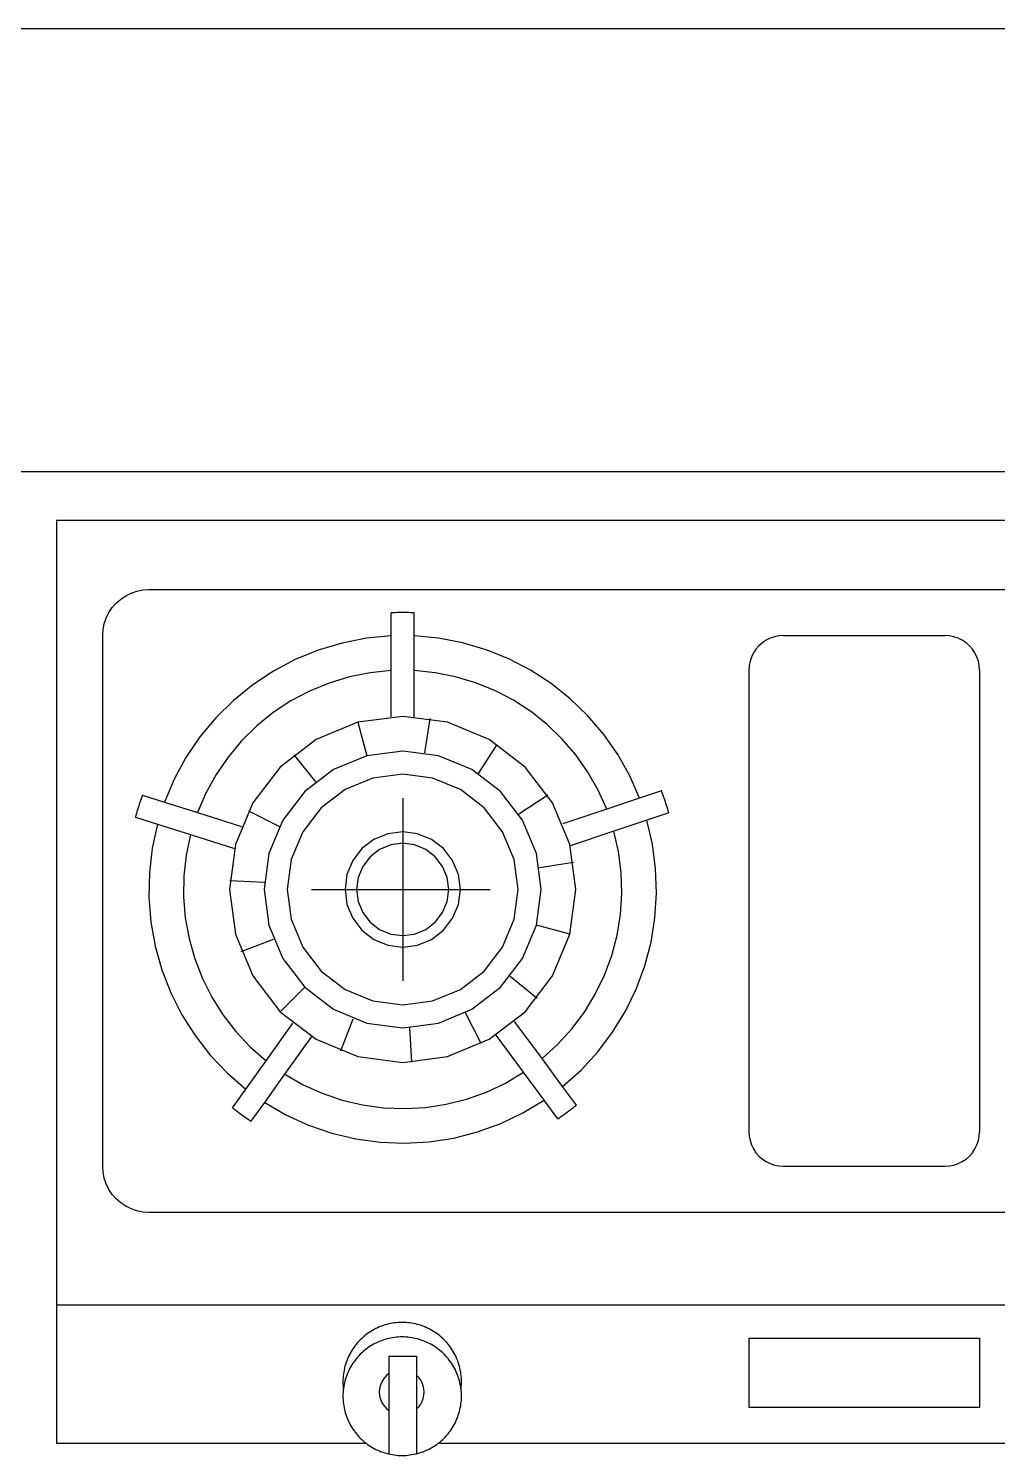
# Model space of a CAD drawing. Header units: centimetres. Extents: x 921 to 2601, y 2858 to 4336.
# Drawn here: x 2209.7 to 2267.6, y 3963.7 to 4048.9 of the extents above; entities that cross this region are included whole.
import ezdxf

# ---------------------------------------------------------------- set-up
doc = ezdxf.new("R2010")
doc.units = ezdxf.units.CM
doc.layers.add('結構', color=7, linetype='Continuous')

msp = doc.modelspace()

# ---------------------------------------------------------------- linework, layer by layer
at = {"layer": '結構'}
for p, q in [((2086.128, 4048.917), (2402.444, 4048.917)), ((2097.086, 4022.463), (2375.99, 4022.463)), ((2211.418, 4019.547), (2211.418, 3972.701)), ((2211.418, 4019.547), (2307.866, 4019.547)), ((2214.981, 4014.606), (2215.252, 4014.844)), ((2215.252, 4014.844), (2215.552, 4015.044)), ((2215.552, 4015.044), (2215.875, 4015.203)), ((2215.875, 4015.203), (2216.216, 4015.319)), ((2216.216, 4015.319), (2216.57, 4015.39)), ((2216.57, 4015.39), (2216.929, 4015.413)), ((2216.929, 4015.413), (2302.355, 4015.413)), ((2214.384, 4013.712), (2214.543, 4014.035)), ((2214.543, 4014.035), (2214.743, 4014.335)), ((2214.743, 4014.335), (2214.981, 4014.606)), ((2231.511, 4014.025), (2231.397, 4014.021)), ((2231.397, 4012.642), (2231.397, 4014.021)), ((2231.626, 4014.029), (2231.511, 4014.025)), ((2231.741, 4014.032), (2231.626, 4014.029)), ((2231.856, 4014.034), (2231.741, 4014.032)), ((2231.971, 4014.035), (2231.856, 4014.034)), ((2232.086, 4014.035), (2231.971, 4014.035)), ((2232.2, 4014.035), (2232.086, 4014.035)), ((2232.315, 4014.034), (2232.2, 4014.035)), ((2232.43, 4014.032), (2232.315, 4014.034)), ((2232.545, 4014.029), (2232.43, 4014.032)), ((2232.66, 4014.025), (2232.545, 4014.029)), ((2232.774, 4014.021), (2232.66, 4014.025)), ((2232.774, 4012.642), (2232.774, 4014.021)), ((2214.174, 4012.658), (2214.197, 4013.017)), ((2214.197, 4013.017), (2214.268, 4013.371)), ((2214.268, 4013.371), (2214.384, 4013.712)), ((2214.174, 3980.968), (2214.174, 4012.658)), ((2228.467, 4012.219), (2227.047, 4011.796)), ((2229.921, 4012.502), (2228.467, 4012.219)), ((2231.397, 4012.642), (2229.921, 4012.502)), ((2231.397, 4010.573), (2231.397, 4012.642)), ((2234.23, 4012.505), (2232.774, 4012.642)), ((2232.774, 4010.573), (2232.774, 4012.642)), ((2235.665, 4012.229), (2234.23, 4012.505)), ((2237.067, 4011.816), (2235.665, 4012.229)), ((2253.562, 4012.23), (2253.358, 4012.052)), ((2253.786, 4012.381), (2253.562, 4012.23)), ((2254.029, 4012.5), (2253.786, 4012.381)), ((2254.285, 4012.587), (2254.029, 4012.5)), ((2254.55, 4012.64), (2254.285, 4012.587)), ((2254.82, 4012.658), (2254.55, 4012.64)), ((2254.82, 4012.658), (2264.464, 4012.658)), ((2264.734, 4012.64), (2264.464, 4012.658)), ((2264.999, 4012.587), (2264.734, 4012.64)), ((2265.255, 4012.5), (2264.999, 4012.587)), ((2265.498, 4012.381), (2265.255, 4012.5)), ((2265.723, 4012.23), (2265.498, 4012.381)), ((2265.926, 4012.052), (2265.723, 4012.23)), ((2227.047, 4011.796), (2225.675, 4011.235)), ((2238.423, 4011.269), (2237.067, 4011.816)), ((2252.91, 4011.382), (2252.823, 4011.126)), ((2253.03, 4011.624), (2252.91, 4011.382)), ((2253.18, 4011.849), (2253.03, 4011.624)), ((2253.358, 4012.052), (2253.18, 4011.849)), ((2266.104, 4011.849), (2265.926, 4012.052)), ((2266.254, 4011.624), (2266.104, 4011.849)), ((2266.374, 4011.382), (2266.254, 4011.624)), ((2266.461, 4011.126), (2266.374, 4011.382)), ((2224.365, 4010.544), (2223.128, 4009.727)), ((2225.675, 4011.235), (2224.365, 4010.544)), ((2231.397, 4010.573), (2230.139, 4010.445)), ((2231.397, 4007.812), (2231.397, 4010.573)), ((2232.774, 4007.812), (2232.774, 4010.573)), ((2234.015, 4010.448), (2232.774, 4010.573)), ((2239.719, 4010.595), (2238.423, 4011.269)), ((2240.945, 4009.798), (2239.719, 4010.595)), ((2252.771, 4010.861), (2252.753, 4010.591)), ((2252.753, 4010.591), (2252.753, 3983.034)), ((2252.823, 4011.126), (2252.771, 4010.861)), ((2266.514, 4010.861), (2266.461, 4011.126)), ((2266.531, 4010.591), (2266.514, 4010.861)), ((2266.531, 4010.591), (2266.531, 3983.034)), ((2223.128, 4009.727), (2221.977, 4008.794)), ((2227.69, 4009.831), (2226.521, 4009.349)), ((2228.9, 4010.197), (2227.69, 4009.831)), ((2230.139, 4010.445), (2228.9, 4010.197)), ((2235.238, 4010.206), (2234.015, 4010.448)), ((2236.432, 4009.848), (2235.238, 4010.206)), ((2237.587, 4009.379), (2236.432, 4009.848)), ((2242.088, 4008.888), (2240.945, 4009.798)), ((2221.977, 4008.794), (2220.923, 4007.753)), ((2225.404, 4008.757), (2224.35, 4008.06)), ((2226.521, 4009.349), (2225.404, 4008.757)), ((2238.692, 4008.801), (2237.587, 4009.379)), ((2239.737, 4008.122), (2238.692, 4008.801)), ((2243.139, 4007.871), (2242.088, 4008.888)), ((2224.35, 4008.06), (2223.367, 4007.265)), ((2240.713, 4007.346), (2239.737, 4008.122)), ((2220.923, 4007.753), (2219.975, 4006.614)), ((2223.367, 4007.265), (2222.466, 4006.378)), ((2229.411, 4007.483), (2226.919, 4006.451)), ((2232.086, 4007.835), (2229.411, 4007.483)), ((2229.411, 4007.483), (2229.946, 4005.487)), ((2234.76, 4007.483), (2232.086, 4007.835)), ((2233.702, 4007.708), (2233.379, 4005.667)), ((2237.252, 4006.451), (2234.76, 4007.483)), ((2241.61, 4006.48), (2240.713, 4007.346)), ((2244.086, 4006.758), (2243.139, 4007.871)), ((2219.975, 4006.614), (2219.143, 4005.388)), ((2222.466, 4006.378), (2221.655, 4005.409)), ((2226.919, 4006.451), (2224.779, 4004.809)), ((2239.393, 4004.809), (2237.252, 4006.451)), ((2242.421, 4005.533), (2241.61, 4006.48)), ((2244.922, 4005.559), (2244.086, 4006.758)), ((2219.143, 4005.388), (2218.435, 4004.086)), ((2221.655, 4005.409), (2220.941, 4004.366)), ((2225.582, 4005.532), (2226.883, 4003.926)), ((2229.946, 4005.487), (2227.952, 4004.661)), ((2232.086, 4005.768), (2229.946, 4005.487)), ((2234.225, 4005.487), (2232.086, 4005.768)), ((2236.219, 4004.661), (2234.225, 4005.487)), ((2237.714, 4006.168), (2236.588, 4004.435)), ((2243.138, 4004.514), (2242.421, 4005.533)), ((2245.639, 4004.285), (2244.922, 4005.559)), ((2224.779, 4004.809), (2223.136, 4002.668)), ((2227.952, 4004.661), (2226.24, 4003.347)), ((2237.931, 4003.347), (2236.219, 4004.661)), ((2241.035, 4002.668), (2239.393, 4004.809)), ((2243.755, 4003.43), (2243.138, 4004.514)), ((2218.435, 4004.086), (2217.857, 4002.722)), ((2220.941, 4004.366), (2220.33, 4003.259)), ((2230.303, 4004.156), (2228.641, 4003.468)), ((2232.086, 4004.391), (2230.303, 4004.156)), ((2233.869, 4004.156), (2232.086, 4004.391)), ((2235.53, 4003.468), (2233.869, 4004.156)), ((2246.229, 4002.948), (2245.639, 4004.285)), ((2216.428, 4002.813), (2216.391, 4002.704)), ((2216.465, 4002.921), (2216.428, 4002.813)), ((2216.503, 4003.03), (2216.465, 4002.921)), ((2216.542, 4003.138), (2216.503, 4003.03)), ((2216.528, 4003.142), (2216.542, 4003.138)), ((2216.542, 4003.138), (2217.857, 4002.722)), ((2220.33, 4003.259), (2219.83, 4002.098)), ((2226.24, 4003.347), (2224.926, 4001.635)), ((2228.641, 4003.468), (2227.214, 4002.373)), ((2232.086, 4002.958), (2232.086, 4000.946)), ((2236.957, 4002.373), (2235.53, 4003.468)), ((2239.245, 4001.635), (2237.931, 4003.347)), ((2240.752, 4003.13), (2239.019, 4002.004)), ((2244.266, 4002.293), (2243.755, 4003.43)), ((2246.229, 4002.948), (2244.266, 4002.293)), ((2247.537, 4003.385), (2246.229, 4002.948)), ((2247.551, 4003.39), (2247.537, 4003.385)), ((2247.578, 4003.278), (2247.537, 4003.385)), ((2247.617, 4003.17), (2247.578, 4003.278)), ((2247.656, 4003.062), (2247.617, 4003.17)), ((2247.695, 4002.953), (2247.656, 4003.062)), ((2247.732, 4002.845), (2247.695, 4002.953)), ((2247.769, 4002.736), (2247.732, 4002.845)), ((2216.157, 4001.935), (2216.127, 4001.824)), ((2216.188, 4002.045), (2216.157, 4001.935)), ((2216.22, 4002.156), (2216.188, 4002.045)), ((2216.253, 4002.266), (2216.22, 4002.156)), ((2216.286, 4002.375), (2216.253, 4002.266)), ((2216.321, 4002.485), (2216.286, 4002.375)), ((2216.356, 4002.594), (2216.321, 4002.485)), ((2216.391, 4002.704), (2216.356, 4002.594)), ((2217.857, 4002.722), (2219.83, 4002.098)), ((2219.83, 4002.098), (2222.462, 4001.266)), ((2223.136, 4002.668), (2222.104, 4000.176)), ((2222.878, 4002.193), (2224.72, 4001.255)), ((2227.214, 4002.373), (2226.119, 4000.946)), ((2238.052, 4000.946), (2236.957, 4002.373)), ((2242.067, 4000.176), (2241.035, 4002.668)), ((2244.266, 4002.293), (2241.648, 4001.419)), ((2247.973, 4002.078), (2246.665, 4001.641)), ((2247.805, 4002.627), (2247.769, 4002.736)), ((2247.84, 4002.518), (2247.805, 4002.627)), ((2247.875, 4002.408), (2247.84, 4002.518)), ((2247.908, 4002.298), (2247.875, 4002.408)), ((2247.941, 4002.188), (2247.908, 4002.298)), ((2247.973, 4002.078), (2247.941, 4002.188)), ((2247.987, 4002.083), (2247.973, 4002.078)), ((2216.113, 4001.828), (2216.127, 4001.824)), ((2216.127, 4001.824), (2217.442, 4001.408)), ((2217.442, 4001.408), (2217.132, 3999.969)), ((2217.442, 4001.408), (2219.415, 4000.785)), ((2224.926, 4001.635), (2224.1, 3999.641)), ((2240.071, 3999.641), (2239.245, 4001.635)), ((2246.665, 4001.641), (2244.702, 4000.986)), ((2246.998, 4000.208), (2246.665, 4001.641)), ((2219.415, 4000.785), (2219.158, 3999.556)), ((2219.415, 4000.785), (2222.047, 3999.952)), ((2226.119, 4000.946), (2225.431, 3999.285)), ((2230.363, 4000.485), (2229.65, 3999.937)), ((2231.194, 4000.829), (2230.363, 4000.485)), ((2232.086, 4000.946), (2231.194, 4000.829)), ((2232.086, 4000.257), (2231.372, 4000.163)), ((2232.977, 4000.829), (2232.086, 4000.946)), ((2232.086, 4000.946), (2232.086, 4000.257)), ((2232.799, 4000.163), (2232.086, 4000.257)), ((2232.086, 4000.257), (2232.086, 3994.746)), ((2233.808, 4000.485), (2232.977, 4000.829)), ((2234.521, 3999.937), (2233.808, 4000.485)), ((2238.74, 3999.285), (2238.052, 4000.946)), ((2244.702, 4000.986), (2242.084, 4000.112)), ((2244.978, 3999.762), (2244.702, 4000.986)), ((2217.132, 3999.969), (2216.963, 3998.508)), ((2219.158, 3999.556), (2219.021, 3998.308)), ((2222.104, 4000.176), (2221.752, 3997.501)), ((2224.1, 3999.641), (2223.819, 3997.501)), ((2229.65, 3999.937), (2229.102, 3999.224)), ((2230.137, 3999.45), (2229.699, 3998.879)), ((2230.708, 3999.888), (2230.137, 3999.45)), ((2231.372, 4000.163), (2230.708, 3999.888)), ((2233.463, 3999.888), (2232.799, 4000.163)), ((2234.034, 3999.45), (2233.463, 3999.888)), ((2234.472, 3998.879), (2234.034, 3999.45)), ((2235.069, 3999.224), (2234.521, 3999.937)), ((2240.353, 3997.501), (2240.071, 3999.641)), ((2242.419, 3997.501), (2242.067, 4000.176)), ((2245.136, 3998.516), (2244.978, 3999.762)), ((2247.19, 3998.749), (2246.998, 4000.208)), ((2225.431, 3999.285), (2225.196, 3997.501)), ((2229.102, 3999.224), (2228.758, 3998.393)), ((2229.699, 3998.879), (2229.424, 3998.215)), ((2234.747, 3998.215), (2234.472, 3998.879)), ((2235.413, 3998.393), (2235.069, 3999.224)), ((2238.975, 3997.501), (2238.74, 3999.285)), ((2242.292, 3999.118), (2240.251, 3998.795)), ((2247.24, 3997.278), (2247.19, 3998.749)), ((2216.963, 3998.508), (2216.937, 3997.036)), ((2219.021, 3998.308), (2219.004, 3997.053)), ((2221.766, 3998.042), (2223.83, 3997.934)), ((2228.758, 3998.393), (2228.641, 3997.501)), ((2229.424, 3998.215), (2229.33, 3997.501)), ((2234.841, 3997.501), (2234.747, 3998.215)), ((2235.53, 3997.501), (2235.413, 3998.393)), ((2245.173, 3997.261), (2245.136, 3998.516)), ((2216.937, 3997.036), (2217.053, 3995.569)), ((2219.004, 3997.053), (2219.107, 3995.801)), ((2221.752, 3997.501), (2222.104, 3994.827)), ((2223.819, 3997.501), (2224.1, 3995.362)), ((2225.196, 3997.501), (2225.431, 3995.718)), ((2226.634, 3997.501), (2228.641, 3997.501)), ((2228.641, 3997.501), (2228.758, 3996.61)), ((2228.641, 3997.501), (2229.33, 3997.501)), ((2229.33, 3997.501), (2229.424, 3996.788)), ((2229.33, 3997.501), (2234.841, 3997.501)), ((2234.747, 3996.788), (2234.841, 3997.501)), ((2234.841, 3997.501), (2235.53, 3997.501)), ((2235.413, 3996.61), (2235.53, 3997.501)), ((2235.53, 3997.501), (2237.312, 3997.501)), ((2238.74, 3995.718), (2238.975, 3997.501)), ((2240.071, 3995.362), (2240.353, 3997.501)), ((2242.067, 3994.827), (2242.419, 3997.501)), ((2245.09, 3996.009), (2245.173, 3997.261)), ((2247.147, 3995.809), (2247.24, 3997.278)), ((2228.758, 3996.61), (2229.102, 3995.779)), ((2229.424, 3996.788), (2229.699, 3996.124)), ((2229.699, 3996.124), (2230.137, 3995.553)), ((2234.034, 3995.553), (2234.472, 3996.124)), ((2234.472, 3996.124), (2234.747, 3996.788)), ((2235.069, 3995.779), (2235.413, 3996.61)), ((2244.887, 3994.77), (2245.09, 3996.009)), ((2217.053, 3995.569), (2217.311, 3994.12)), ((2219.107, 3995.801), (2219.33, 3994.566)), ((2224.1, 3995.362), (2224.926, 3993.368)), ((2225.431, 3995.718), (2226.119, 3994.057)), ((2229.102, 3995.779), (2229.65, 3995.066)), ((2230.137, 3995.553), (2230.708, 3995.115)), ((2230.708, 3995.115), (2231.372, 3994.84)), ((2232.799, 3994.84), (2233.463, 3995.115)), ((2233.463, 3995.115), (2234.034, 3995.553)), ((2234.521, 3995.066), (2235.069, 3995.779)), ((2238.052, 3994.057), (2238.74, 3995.718)), ((2239.245, 3993.368), (2240.071, 3995.362)), ((2242.067, 3994.827), (2240.071, 3995.362)), ((2246.912, 3994.356), (2247.147, 3995.809)), ((2219.33, 3994.566), (2219.67, 3993.357)), ((2222.104, 3994.827), (2223.136, 3992.335)), ((2222.438, 3993.798), (2224.368, 3994.539)), ((2229.65, 3995.066), (2230.363, 3994.518)), ((2230.363, 3994.518), (2231.194, 3994.174)), ((2231.372, 3994.84), (2232.086, 3994.746)), ((2232.086, 3994.746), (2232.799, 3994.84)), ((2232.086, 3994.746), (2232.086, 3994.057)), ((2232.977, 3994.174), (2233.808, 3994.518)), ((2233.808, 3994.518), (2234.521, 3995.066)), ((2241.035, 3992.335), (2242.067, 3994.827)), ((2244.566, 3993.556), (2244.887, 3994.77)), ((2246.537, 3992.933), (2246.912, 3994.356)), ((2217.311, 3994.12), (2217.709, 3992.703)), ((2226.119, 3994.057), (2227.214, 3992.63)), ((2231.194, 3994.174), (2232.086, 3994.057)), ((2232.086, 3994.057), (2232.977, 3994.174)), ((2232.086, 3994.057), (2232.086, 3992.045)), ((2236.957, 3992.63), (2238.052, 3994.057)), ((2244.131, 3992.379), (2244.566, 3993.556)), ((2217.709, 3992.703), (2218.242, 3991.331)), ((2219.67, 3993.357), (2220.124, 3992.187)), ((2224.926, 3993.368), (2226.24, 3991.656)), ((2227.214, 3992.63), (2228.641, 3991.535)), ((2235.53, 3991.535), (2236.957, 3992.63)), ((2237.931, 3991.656), (2239.245, 3993.368)), ((2246.026, 3991.553), (2246.537, 3992.933)), ((2220.124, 3992.187), (2220.688, 3991.066)), ((2223.136, 3992.335), (2224.779, 3990.194)), ((2240.116, 3990.998), (2238.51, 3992.299)), ((2239.393, 3990.194), (2241.035, 3992.335)), ((2243.585, 3991.248), (2244.131, 3992.379)), ((2218.242, 3991.331), (2218.906, 3990.018)), ((2220.688, 3991.066), (2221.357, 3990.003)), ((2224.779, 3990.194), (2226.24, 3991.656)), ((2226.24, 3991.656), (2227.952, 3990.342)), ((2228.641, 3991.535), (2230.303, 3990.847)), ((2233.869, 3990.847), (2235.53, 3991.535)), ((2236.219, 3990.342), (2237.931, 3991.656)), ((2242.933, 3990.176), (2243.585, 3991.248)), ((2245.383, 3990.229), (2246.026, 3991.553)), ((2218.906, 3990.018), (2219.694, 3988.775)), ((2221.357, 3990.003), (2222.124, 3989.01)), ((2224.779, 3990.194), (2226.919, 3988.552)), ((2227.952, 3990.342), (2229.946, 3989.516)), ((2230.303, 3990.847), (2232.086, 3990.612)), ((2232.086, 3990.612), (2233.869, 3990.847)), ((2234.225, 3989.516), (2236.219, 3990.342)), ((2236.777, 3988.294), (2235.839, 3990.136)), ((2237.252, 3988.552), (2239.393, 3990.194)), ((2242.181, 3989.17), (2242.933, 3990.176)), ((2244.615, 3988.974), (2245.383, 3990.229)), ((2223.927, 3987.266), (2225.531, 3989.512)), ((2228.382, 3987.854), (2229.123, 3989.784)), ((2229.946, 3989.516), (2232.086, 3989.235)), ((2232.086, 3989.235), (2234.225, 3989.516)), ((2232.626, 3987.182), (2232.518, 3989.246)), ((2240.407, 3987.398), (2238.767, 3989.618)), ((2241.337, 3988.241), (2242.181, 3989.17)), ((2219.694, 3988.775), (2220.599, 3987.614)), ((2222.124, 3989.01), (2222.984, 3988.095)), ((2225.048, 3986.465), (2226.652, 3988.711)), ((2226.919, 3988.552), (2229.411, 3987.52)), ((2234.76, 3987.52), (2237.252, 3988.552)), ((2239.299, 3986.579), (2237.658, 3988.799)), ((2243.729, 3987.799), (2244.615, 3988.974)), ((2220.599, 3987.614), (2221.612, 3986.547)), ((2222.984, 3988.095), (2223.927, 3987.266)), ((2229.411, 3987.52), (2232.086, 3987.168)), ((2232.086, 3987.168), (2234.76, 3987.52)), ((2240.407, 3987.398), (2241.337, 3988.241)), ((2242.733, 3986.715), (2243.729, 3987.799)), ((2222.724, 3985.582), (2223.927, 3987.266)), ((2241.636, 3985.733), (2240.407, 3987.398)), ((2241.636, 3985.733), (2242.733, 3986.715)), ((2221.612, 3986.547), (2222.724, 3985.582)), ((2223.845, 3984.782), (2225.048, 3986.465)), ((2225.048, 3986.465), (2226.137, 3985.842)), ((2226.137, 3985.842), (2227.282, 3985.326)), ((2237.083, 3985.404), (2238.219, 3985.938)), ((2238.219, 3985.938), (2239.299, 3986.579)), ((2240.528, 3984.915), (2239.299, 3986.579)), ((2221.922, 3984.46), (2222.724, 3985.582)), ((2227.282, 3985.326), (2228.47, 3984.921)), ((2228.47, 3984.921), (2229.692, 3984.633)), ((2234.684, 3984.673), (2235.901, 3984.981)), ((2235.901, 3984.981), (2237.083, 3985.404)), ((2239.268, 3984.155), (2240.528, 3984.915)), ((2241.348, 3983.805), (2240.528, 3984.915)), ((2242.456, 3984.624), (2241.636, 3985.733)), ((2221.914, 3984.449), (2221.922, 3984.46)), ((2221.922, 3984.46), (2222.013, 3984.39)), ((2222.013, 3984.39), (2222.104, 3984.32)), ((2222.104, 3984.32), (2222.196, 3984.251)), ((2222.196, 3984.251), (2222.288, 3984.183)), ((2222.288, 3984.183), (2222.381, 3984.115)), ((2222.381, 3984.115), (2222.474, 3984.048)), ((2222.474, 3984.048), (2222.568, 3983.982)), ((2223.043, 3983.659), (2223.845, 3984.782)), ((2223.845, 3984.782), (2225.117, 3984.042)), ((2225.117, 3984.042), (2226.456, 3983.43)), ((2229.692, 3984.633), (2230.936, 3984.463)), ((2230.936, 3984.463), (2232.19, 3984.413)), ((2232.19, 3984.413), (2233.443, 3984.483)), ((2233.443, 3984.483), (2234.684, 3984.673)), ((2237.939, 3983.521), (2239.268, 3984.155)), ((2241.631, 3984.001), (2241.725, 3984.068)), ((2241.725, 3984.068), (2241.818, 3984.135)), ((2241.818, 3984.135), (2241.91, 3984.203)), ((2241.91, 3984.203), (2242.003, 3984.272)), ((2242.003, 3984.272), (2242.094, 3984.341)), ((2242.094, 3984.341), (2242.185, 3984.411)), ((2242.185, 3984.411), (2242.276, 3984.481)), ((2242.276, 3984.481), (2242.366, 3984.552)), ((2242.366, 3984.552), (2242.456, 3984.624)), ((2242.464, 3984.613), (2242.456, 3984.624)), ((2222.568, 3983.982), (2222.662, 3983.916)), ((2222.662, 3983.916), (2222.757, 3983.851)), ((2222.757, 3983.851), (2222.852, 3983.786)), ((2222.852, 3983.786), (2222.947, 3983.722)), ((2222.947, 3983.722), (2223.043, 3983.659)), ((2223.035, 3983.648), (2223.043, 3983.659)), ((2226.456, 3983.43), (2227.847, 3982.95)), ((2236.556, 3983.02), (2237.939, 3983.521)), ((2241.348, 3983.805), (2241.443, 3983.87)), ((2241.356, 3983.794), (2241.348, 3983.805)), ((2241.443, 3983.87), (2241.537, 3983.935)), ((2241.537, 3983.935), (2241.631, 3984.001)), ((2227.847, 3982.95), (2229.278, 3982.608)), ((2229.278, 3982.608), (2230.736, 3982.406)), ((2230.736, 3982.406), (2232.207, 3982.346)), ((2232.207, 3982.346), (2233.676, 3982.429)), ((2233.676, 3982.429), (2235.13, 3982.654)), ((2235.13, 3982.654), (2236.556, 3983.02)), ((2252.753, 3983.034), (2252.771, 3982.765)), ((2252.771, 3982.765), (2252.823, 3982.499)), ((2252.823, 3982.499), (2252.91, 3982.243)), ((2266.374, 3982.243), (2266.461, 3982.499)), ((2266.461, 3982.499), (2266.514, 3982.765)), ((2266.514, 3982.765), (2266.531, 3983.034)), ((2252.91, 3982.243), (2253.03, 3982.001)), ((2253.03, 3982.001), (2253.18, 3981.776)), ((2253.18, 3981.776), (2253.358, 3981.573)), ((2253.358, 3981.573), (2253.562, 3981.395)), ((2265.723, 3981.395), (2265.926, 3981.573)), ((2265.926, 3981.573), (2266.104, 3981.776)), ((2266.104, 3981.776), (2266.254, 3982.001)), ((2266.254, 3982.001), (2266.374, 3982.243)), ((2214.197, 3980.608), (2214.174, 3980.968)), ((2253.562, 3981.395), (2253.786, 3981.244)), ((2253.786, 3981.244), (2254.029, 3981.125)), ((2254.029, 3981.125), (2254.285, 3981.038)), ((2254.285, 3981.038), (2254.55, 3980.985)), ((2254.55, 3980.985), (2254.82, 3980.968)), ((2254.82, 3980.968), (2264.464, 3980.968)), ((2264.464, 3980.968), (2264.734, 3980.985)), ((2264.734, 3980.985), (2264.999, 3981.038)), ((2264.999, 3981.038), (2265.255, 3981.125)), ((2265.255, 3981.125), (2265.498, 3981.244)), ((2265.498, 3981.244), (2265.723, 3981.395)), ((2214.268, 3980.254), (2214.197, 3980.608)), ((2214.384, 3979.913), (2214.268, 3980.254)), ((2214.543, 3979.59), (2214.384, 3979.913)), ((2214.743, 3979.29), (2214.543, 3979.59)), ((2214.981, 3979.019), (2214.743, 3979.29)), ((2215.252, 3978.781), (2214.981, 3979.019)), ((2215.552, 3978.581), (2215.252, 3978.781)), ((2215.875, 3978.422), (2215.552, 3978.581)), ((2216.216, 3978.306), (2215.875, 3978.422)), ((2216.57, 3978.235), (2216.216, 3978.306)), ((2216.929, 3978.212), (2216.57, 3978.235)), ((2302.355, 3978.212), (2216.929, 3978.212)), ((2211.418, 3972.701), (2307.866, 3972.701)), ((2211.418, 3972.701), (2211.418, 3964.434)), ((2230.49, 3971.279), (2230.387, 3971.226)), ((2230.595, 3971.329), (2230.49, 3971.279)), ((2230.701, 3971.375), (2230.595, 3971.329)), ((2230.809, 3971.417), (2230.701, 3971.375)), ((2230.918, 3971.456), (2230.809, 3971.417)), ((2231.028, 3971.492), (2230.918, 3971.456)), ((2231.139, 3971.523), (2231.028, 3971.492)), ((2231.252, 3971.552), (2231.139, 3971.523)), ((2231.365, 3971.576), (2231.252, 3971.552)), ((2231.479, 3971.597), (2231.365, 3971.576)), ((2231.594, 3971.614), (2231.479, 3971.597)), ((2231.709, 3971.627), (2231.594, 3971.614)), ((2231.824, 3971.636), (2231.709, 3971.627)), ((2231.94, 3971.642), (2231.824, 3971.636)), ((2232.055, 3971.644), (2231.94, 3971.642)), ((2232.171, 3971.642), (2232.055, 3971.644)), ((2232.287, 3971.636), (2232.171, 3971.642)), ((2232.402, 3971.627), (2232.287, 3971.636)), ((2232.517, 3971.614), (2232.402, 3971.627)), ((2232.632, 3971.597), (2232.517, 3971.614)), ((2232.746, 3971.576), (2232.632, 3971.597)), ((2232.859, 3971.552), (2232.746, 3971.576)), ((2232.972, 3971.523), (2232.859, 3971.552)), ((2233.083, 3971.492), (2232.972, 3971.523)), ((2233.193, 3971.456), (2233.083, 3971.492)), ((2233.302, 3971.417), (2233.193, 3971.456)), ((2233.41, 3971.375), (2233.302, 3971.417)), ((2233.516, 3971.329), (2233.41, 3971.375)), ((2233.621, 3971.279), (2233.516, 3971.329)), ((2233.724, 3971.226), (2233.621, 3971.279)), ((2229.394, 3970.438), (2229.32, 3970.35)), ((2229.472, 3970.524), (2229.394, 3970.438)), ((2229.553, 3970.607), (2229.472, 3970.524)), ((2229.636, 3970.688), (2229.553, 3970.607)), ((2229.722, 3970.766), (2229.636, 3970.688)), ((2229.81, 3970.841), (2229.722, 3970.766)), ((2229.901, 3970.913), (2229.81, 3970.841)), ((2229.994, 3970.982), (2229.901, 3970.913)), ((2230.089, 3971.048), (2229.994, 3970.982)), ((2230.186, 3971.11), (2230.089, 3971.048)), ((2230.286, 3971.17), (2230.186, 3971.11)), ((2230.387, 3971.226), (2230.286, 3971.17)), ((2230.49, 3970.411), (2230.387, 3970.358)), ((2230.595, 3970.461), (2230.49, 3970.411)), ((2230.701, 3970.507), (2230.595, 3970.461)), ((2230.809, 3970.549), (2230.701, 3970.507)), ((2230.918, 3970.588), (2230.809, 3970.549)), ((2231.028, 3970.624), (2230.918, 3970.588)), ((2231.139, 3970.656), (2231.028, 3970.624)), ((2231.252, 3970.684), (2231.139, 3970.656)), ((2231.365, 3970.708), (2231.252, 3970.684)), ((2231.479, 3970.729), (2231.365, 3970.708)), ((2231.594, 3970.746), (2231.479, 3970.729)), ((2231.709, 3970.759), (2231.594, 3970.746)), ((2231.824, 3970.769), (2231.709, 3970.759)), ((2231.94, 3970.774), (2231.824, 3970.769)), ((2232.055, 3970.776), (2231.94, 3970.774)), ((2232.171, 3970.774), (2232.055, 3970.776)), ((2232.287, 3970.769), (2232.171, 3970.774)), ((2232.402, 3970.759), (2232.287, 3970.769)), ((2232.517, 3970.746), (2232.402, 3970.759)), ((2232.632, 3970.729), (2232.517, 3970.746)), ((2232.746, 3970.708), (2232.632, 3970.729)), ((2232.859, 3970.684), (2232.746, 3970.708)), ((2232.972, 3970.656), (2232.859, 3970.684)), ((2233.083, 3970.624), (2232.972, 3970.656)), ((2233.193, 3970.588), (2233.083, 3970.624)), ((2233.302, 3970.549), (2233.193, 3970.588)), ((2233.41, 3970.507), (2233.302, 3970.549)), ((2233.516, 3970.461), (2233.41, 3970.507)), ((2233.621, 3970.411), (2233.516, 3970.461)), ((2233.724, 3970.358), (2233.621, 3970.411)), ((2233.825, 3971.17), (2233.724, 3971.226)), ((2233.925, 3971.11), (2233.825, 3971.17)), ((2234.022, 3971.048), (2233.925, 3971.11)), ((2234.117, 3970.982), (2234.022, 3971.048)), ((2234.21, 3970.913), (2234.117, 3970.982)), ((2234.301, 3970.841), (2234.21, 3970.913)), ((2234.389, 3970.766), (2234.301, 3970.841)), ((2234.475, 3970.688), (2234.389, 3970.766)), ((2234.558, 3970.607), (2234.475, 3970.688)), ((2234.639, 3970.524), (2234.558, 3970.607)), ((2234.717, 3970.438), (2234.639, 3970.524)), ((2234.791, 3970.35), (2234.717, 3970.438)), ((2252.753, 3970.709), (2252.753, 3966.575)), ((2252.753, 3970.709), (2266.531, 3970.709)), ((2266.531, 3970.709), (2266.531, 3966.575)), ((2228.832, 3969.565), (2228.786, 3969.459)), ((2228.881, 3969.67), (2228.832, 3969.565)), ((2228.934, 3969.773), (2228.881, 3969.67)), ((2228.99, 3969.874), (2228.934, 3969.773)), ((2229.05, 3969.974), (2228.99, 3969.874)), ((2229.113, 3970.071), (2229.05, 3969.974)), ((2229.179, 3970.166), (2229.113, 3970.071)), ((2229.248, 3970.259), (2229.179, 3970.166)), ((2229.32, 3970.35), (2229.248, 3970.259)), ((2229.394, 3969.57), (2229.32, 3969.482)), ((2229.472, 3969.656), (2229.394, 3969.57)), ((2229.553, 3969.74), (2229.472, 3969.656)), ((2229.636, 3969.82), (2229.553, 3969.74)), ((2229.722, 3969.898), (2229.636, 3969.82)), ((2229.81, 3969.973), (2229.722, 3969.898)), ((2229.901, 3970.045), (2229.81, 3969.973)), ((2229.994, 3970.114), (2229.901, 3970.045)), ((2230.089, 3970.18), (2229.994, 3970.114)), ((2230.186, 3970.242), (2230.089, 3970.18)), ((2230.286, 3970.302), (2230.186, 3970.242)), ((2230.387, 3970.358), (2230.286, 3970.302)), ((2231.259, 3969.628), (2231.259, 3968.583)), ((2231.259, 3969.628), (2232.912, 3969.628)), ((2232.912, 3969.628), (2232.912, 3968.492)), ((2233.825, 3970.302), (2233.724, 3970.358)), ((2233.925, 3970.242), (2233.825, 3970.302)), ((2234.022, 3970.18), (2233.925, 3970.242)), ((2234.117, 3970.114), (2234.022, 3970.18)), ((2234.21, 3970.045), (2234.117, 3970.114)), ((2234.301, 3969.973), (2234.21, 3970.045)), ((2234.389, 3969.898), (2234.301, 3969.973)), ((2234.475, 3969.82), (2234.389, 3969.898)), ((2234.558, 3969.74), (2234.475, 3969.82)), ((2234.639, 3969.656), (2234.558, 3969.74)), ((2234.717, 3969.57), (2234.639, 3969.656)), ((2234.791, 3969.482), (2234.717, 3969.57)), ((2234.863, 3970.259), (2234.791, 3970.35)), ((2234.932, 3970.166), (2234.863, 3970.259)), ((2234.998, 3970.071), (2234.932, 3970.166)), ((2235.061, 3969.974), (2234.998, 3970.071)), ((2235.121, 3969.874), (2235.061, 3969.974)), ((2235.177, 3969.773), (2235.121, 3969.874)), ((2235.23, 3969.67), (2235.177, 3969.773)), ((2235.279, 3969.565), (2235.23, 3969.67)), ((2235.325, 3969.459), (2235.279, 3969.565)), ((2228.584, 3968.795), (2228.563, 3968.681)), ((2228.609, 3968.908), (2228.584, 3968.795)), ((2228.637, 3969.021), (2228.609, 3968.908)), ((2228.669, 3969.132), (2228.637, 3969.021)), ((2228.704, 3969.242), (2228.669, 3969.132)), ((2228.743, 3969.351), (2228.704, 3969.242)), ((2228.786, 3969.459), (2228.743, 3969.351)), ((2228.832, 3968.698), (2228.786, 3968.591)), ((2228.881, 3968.802), (2228.832, 3968.698)), ((2228.934, 3968.905), (2228.881, 3968.802)), ((2228.99, 3969.006), (2228.934, 3968.905)), ((2229.05, 3969.106), (2228.99, 3969.006)), ((2229.113, 3969.203), (2229.05, 3969.106)), ((2229.179, 3969.298), (2229.113, 3969.203)), ((2229.248, 3969.391), (2229.179, 3969.298)), ((2229.32, 3969.482), (2229.248, 3969.391)), ((2234.863, 3969.391), (2234.791, 3969.482)), ((2234.932, 3969.298), (2234.863, 3969.391)), ((2234.998, 3969.203), (2234.932, 3969.298)), ((2235.061, 3969.106), (2234.998, 3969.203)), ((2235.121, 3969.006), (2235.061, 3969.106)), ((2235.177, 3968.905), (2235.121, 3969.006)), ((2235.23, 3968.802), (2235.177, 3968.905)), ((2235.279, 3968.698), (2235.23, 3968.802)), ((2235.325, 3968.591), (2235.279, 3968.698)), ((2235.368, 3969.351), (2235.325, 3969.459)), ((2235.407, 3969.242), (2235.368, 3969.351)), ((2235.442, 3969.132), (2235.407, 3969.242)), ((2235.474, 3969.021), (2235.442, 3969.132)), ((2235.502, 3968.908), (2235.474, 3969.021)), ((2235.527, 3968.795), (2235.502, 3968.908)), ((2235.548, 3968.681), (2235.527, 3968.795)), ((2228.518, 3968.22), (2228.516, 3968.105)), ((2228.516, 3968.105), (2228.516, 3968.068)), ((2228.516, 3968.068), (2228.517, 3968.032)), ((2228.517, 3968.032), (2228.518, 3967.996)), ((2228.524, 3968.336), (2228.518, 3968.22)), ((2228.518, 3967.996), (2228.519, 3967.96)), ((2228.519, 3967.96), (2228.521, 3967.923)), ((2228.521, 3967.923), (2228.523, 3967.887)), ((2228.523, 3967.887), (2228.525, 3967.851)), ((2228.533, 3968.452), (2228.524, 3968.336)), ((2228.525, 3967.851), (2228.528, 3967.815)), ((2228.546, 3968.567), (2228.533, 3968.452)), ((2228.563, 3968.681), (2228.546, 3968.567)), ((2228.584, 3967.927), (2228.563, 3967.813)), ((2228.609, 3968.041), (2228.584, 3967.927)), ((2228.637, 3968.153), (2228.609, 3968.041)), ((2228.669, 3968.264), (2228.637, 3968.153)), ((2228.704, 3968.375), (2228.669, 3968.264)), ((2228.743, 3968.484), (2228.704, 3968.375)), ((2228.786, 3968.591), (2228.743, 3968.484)), ((2230.753, 3967.905), (2230.702, 3967.697)), ((2230.837, 3968.103), (2230.753, 3967.905)), ((2230.951, 3968.285), (2230.837, 3968.103)), ((2231.093, 3968.447), (2230.951, 3968.285)), ((2231.259, 3968.583), (2231.093, 3968.447)), ((2231.259, 3968.583), (2231.259, 3966.381)), ((2233.046, 3968.357), (2232.912, 3968.492)), ((2232.912, 3968.492), (2232.912, 3966.472)), ((2233.16, 3968.204), (2233.046, 3968.357)), ((2233.25, 3968.037), (2233.16, 3968.204)), ((2233.316, 3967.858), (2233.25, 3968.037)), ((2233.357, 3967.672), (2233.316, 3967.858)), ((2235.368, 3968.484), (2235.325, 3968.591)), ((2235.407, 3968.375), (2235.368, 3968.484)), ((2235.442, 3968.264), (2235.407, 3968.375)), ((2235.474, 3968.153), (2235.442, 3968.264)), ((2235.502, 3968.041), (2235.474, 3968.153)), ((2235.527, 3967.927), (2235.502, 3968.041)), ((2235.548, 3967.813), (2235.527, 3967.927)), ((2235.565, 3968.567), (2235.548, 3968.681)), ((2235.578, 3968.452), (2235.565, 3968.567)), ((2235.587, 3968.336), (2235.578, 3968.452)), ((2235.583, 3967.815), (2235.586, 3967.851)), ((2235.586, 3967.851), (2235.588, 3967.887)), ((2235.593, 3968.22), (2235.587, 3968.336)), ((2235.588, 3967.887), (2235.59, 3967.923)), ((2235.59, 3967.923), (2235.592, 3967.96)), ((2235.592, 3967.96), (2235.593, 3967.996)), ((2235.595, 3968.105), (2235.593, 3968.22)), ((2235.593, 3967.996), (2235.594, 3968.032)), ((2235.594, 3968.032), (2235.595, 3968.068)), ((2235.595, 3968.068), (2235.595, 3968.105)), ((2228.518, 3967.353), (2228.516, 3967.237)), ((2228.516, 3967.237), (2228.518, 3967.121)), ((2228.524, 3967.468), (2228.518, 3967.353)), ((2228.518, 3967.121), (2228.524, 3967.005)), ((2228.533, 3967.584), (2228.524, 3967.468)), ((2228.524, 3967.005), (2228.533, 3966.89)), ((2228.528, 3967.815), (2228.531, 3967.779)), ((2228.531, 3967.779), (2228.535, 3967.743)), ((2228.543, 3967.671), (2228.533, 3967.584)), ((2228.535, 3967.743), (2228.539, 3967.707)), ((2228.539, 3967.707), (2228.543, 3967.671)), ((2228.546, 3967.699), (2228.543, 3967.671)), ((2228.563, 3967.813), (2228.546, 3967.699)), ((2230.702, 3967.697), (2230.685, 3967.482)), ((2230.685, 3967.482), (2230.702, 3967.268)), ((2230.702, 3967.268), (2230.753, 3967.059)), ((2230.753, 3967.059), (2230.837, 3966.862)), ((2233.25, 3966.928), (2233.316, 3967.106)), ((2233.316, 3967.106), (2233.357, 3967.293)), ((2233.37, 3967.482), (2233.357, 3967.672)), ((2233.357, 3967.293), (2233.37, 3967.482)), ((2235.565, 3967.699), (2235.548, 3967.813)), ((2235.568, 3967.671), (2235.565, 3967.699)), ((2235.568, 3967.671), (2235.572, 3967.707)), ((2235.578, 3967.584), (2235.568, 3967.671)), ((2235.572, 3967.707), (2235.576, 3967.743)), ((2235.576, 3967.743), (2235.58, 3967.779)), ((2235.587, 3967.468), (2235.578, 3967.584)), ((2235.578, 3966.89), (2235.587, 3967.005)), ((2235.58, 3967.779), (2235.583, 3967.815)), ((2235.593, 3967.353), (2235.587, 3967.468)), ((2235.587, 3967.005), (2235.593, 3967.121)), ((2235.595, 3967.237), (2235.593, 3967.353)), ((2235.593, 3967.121), (2235.595, 3967.237)), ((2228.533, 3966.89), (2228.546, 3966.775)), ((2228.546, 3966.775), (2228.563, 3966.66)), ((2228.563, 3966.66), (2228.584, 3966.546)), ((2228.584, 3966.546), (2228.609, 3966.433)), ((2228.609, 3966.433), (2228.637, 3966.321)), ((2228.637, 3966.321), (2228.669, 3966.209)), ((2228.669, 3966.209), (2228.704, 3966.099)), ((2230.837, 3966.862), (2230.951, 3966.68)), ((2230.951, 3966.68), (2231.093, 3966.518)), ((2231.093, 3966.518), (2231.259, 3966.381)), ((2231.259, 3966.381), (2231.259, 3963.788)), ((2232.912, 3966.472), (2233.046, 3966.608)), ((2232.912, 3966.472), (2232.912, 3963.803)), ((2233.046, 3966.608), (2233.16, 3966.761)), ((2233.16, 3966.761), (2233.25, 3966.928)), ((2235.407, 3966.099), (2235.442, 3966.209)), ((2235.442, 3966.209), (2235.474, 3966.321)), ((2235.474, 3966.321), (2235.502, 3966.433)), ((2235.502, 3966.433), (2235.527, 3966.546)), ((2235.527, 3966.546), (2235.548, 3966.66)), ((2235.548, 3966.66), (2235.565, 3966.775)), ((2235.565, 3966.775), (2235.578, 3966.89)), ((2252.753, 3966.575), (2266.531, 3966.575)), ((2228.704, 3966.099), (2228.743, 3965.99)), ((2228.743, 3965.99), (2228.786, 3965.882)), ((2228.786, 3965.882), (2228.832, 3965.776)), ((2228.832, 3965.776), (2228.881, 3965.671)), ((2228.881, 3965.671), (2228.934, 3965.568)), ((2228.934, 3965.568), (2228.99, 3965.467)), ((2228.99, 3965.467), (2229.05, 3965.368)), ((2229.05, 3965.368), (2229.113, 3965.27)), ((2234.998, 3965.27), (2235.061, 3965.368)), ((2235.061, 3965.368), (2235.121, 3965.467)), ((2235.121, 3965.467), (2235.177, 3965.568)), ((2235.177, 3965.568), (2235.23, 3965.671)), ((2235.23, 3965.671), (2235.279, 3965.776)), ((2235.279, 3965.776), (2235.325, 3965.882)), ((2235.325, 3965.882), (2235.368, 3965.99)), ((2235.368, 3965.99), (2235.407, 3966.099)), ((2211.418, 3964.434), (2229.895, 3964.434)), ((2229.113, 3965.27), (2229.179, 3965.175)), ((2229.179, 3965.175), (2229.248, 3965.082)), ((2229.248, 3965.082), (2229.32, 3964.991)), ((2229.32, 3964.991), (2229.394, 3964.903)), ((2229.394, 3964.903), (2229.472, 3964.817)), ((2229.472, 3964.817), (2229.553, 3964.734)), ((2229.553, 3964.734), (2229.636, 3964.654)), ((2229.636, 3964.654), (2229.722, 3964.576)), ((2229.722, 3964.576), (2229.81, 3964.501)), ((2229.81, 3964.501), (2229.895, 3964.434)), ((2229.895, 3964.434), (2229.901, 3964.429)), ((2234.21, 3964.429), (2234.216, 3964.434)), ((2234.216, 3964.434), (2234.301, 3964.501)), ((2234.216, 3964.434), (2284.811, 3964.434)), ((2234.301, 3964.501), (2234.389, 3964.576)), ((2234.389, 3964.576), (2234.475, 3964.654)), ((2234.475, 3964.654), (2234.558, 3964.734)), ((2234.558, 3964.734), (2234.639, 3964.817)), ((2234.639, 3964.817), (2234.717, 3964.903)), ((2234.717, 3964.903), (2234.791, 3964.991)), ((2234.791, 3964.991), (2234.863, 3965.082)), ((2234.863, 3965.082), (2234.932, 3965.175)), ((2234.932, 3965.175), (2234.998, 3965.27)), ((2229.901, 3964.429), (2229.994, 3964.36)), ((2229.994, 3964.36), (2230.089, 3964.294)), ((2230.089, 3964.294), (2230.186, 3964.231)), ((2230.186, 3964.231), (2230.286, 3964.172)), ((2230.286, 3964.172), (2230.387, 3964.115)), ((2230.387, 3964.115), (2230.49, 3964.062)), ((2230.49, 3964.062), (2230.595, 3964.013)), ((2230.595, 3964.013), (2230.701, 3963.967)), ((2230.701, 3963.967), (2230.809, 3963.924)), ((2230.809, 3963.924), (2230.918, 3963.885)), ((2230.918, 3963.885), (2231.028, 3963.85)), ((2231.028, 3963.85), (2231.139, 3963.818)), ((2231.139, 3963.818), (2231.252, 3963.79)), ((2231.252, 3963.79), (2231.259, 3963.788)), ((2231.259, 3963.788), (2231.365, 3963.765)), ((2231.365, 3963.765), (2231.479, 3963.745)), ((2231.479, 3963.745), (2231.594, 3963.728)), ((2231.594, 3963.728), (2231.709, 3963.714)), ((2231.709, 3963.714), (2231.824, 3963.705)), ((2231.824, 3963.705), (2231.94, 3963.699)), ((2231.94, 3963.699), (2232.055, 3963.697)), ((2232.055, 3963.697), (2232.171, 3963.699)), ((2232.171, 3963.699), (2232.287, 3963.705)), ((2232.287, 3963.705), (2232.402, 3963.714)), ((2232.402, 3963.714), (2232.517, 3963.728)), ((2232.517, 3963.728), (2232.632, 3963.745)), ((2232.632, 3963.745), (2232.746, 3963.765)), ((2232.746, 3963.765), (2232.859, 3963.79)), ((2232.859, 3963.79), (2232.912, 3963.803)), ((2232.912, 3963.803), (2232.972, 3963.818)), ((2232.972, 3963.818), (2233.083, 3963.85)), ((2233.083, 3963.85), (2233.193, 3963.885)), ((2233.193, 3963.885), (2233.302, 3963.924)), ((2233.302, 3963.924), (2233.41, 3963.967)), ((2233.41, 3963.967), (2233.516, 3964.013)), ((2233.516, 3964.013), (2233.621, 3964.062)), ((2233.621, 3964.062), (2233.724, 3964.115)), ((2233.724, 3964.115), (2233.825, 3964.172)), ((2233.825, 3964.172), (2233.925, 3964.231)), ((2233.925, 3964.231), (2234.022, 3964.294)), ((2234.022, 3964.294), (2234.117, 3964.36)), ((2234.117, 3964.36), (2234.21, 3964.429))]:
    msp.add_line(p, q, dxfattribs=at)

doc.saveas('drawing.dxf')
